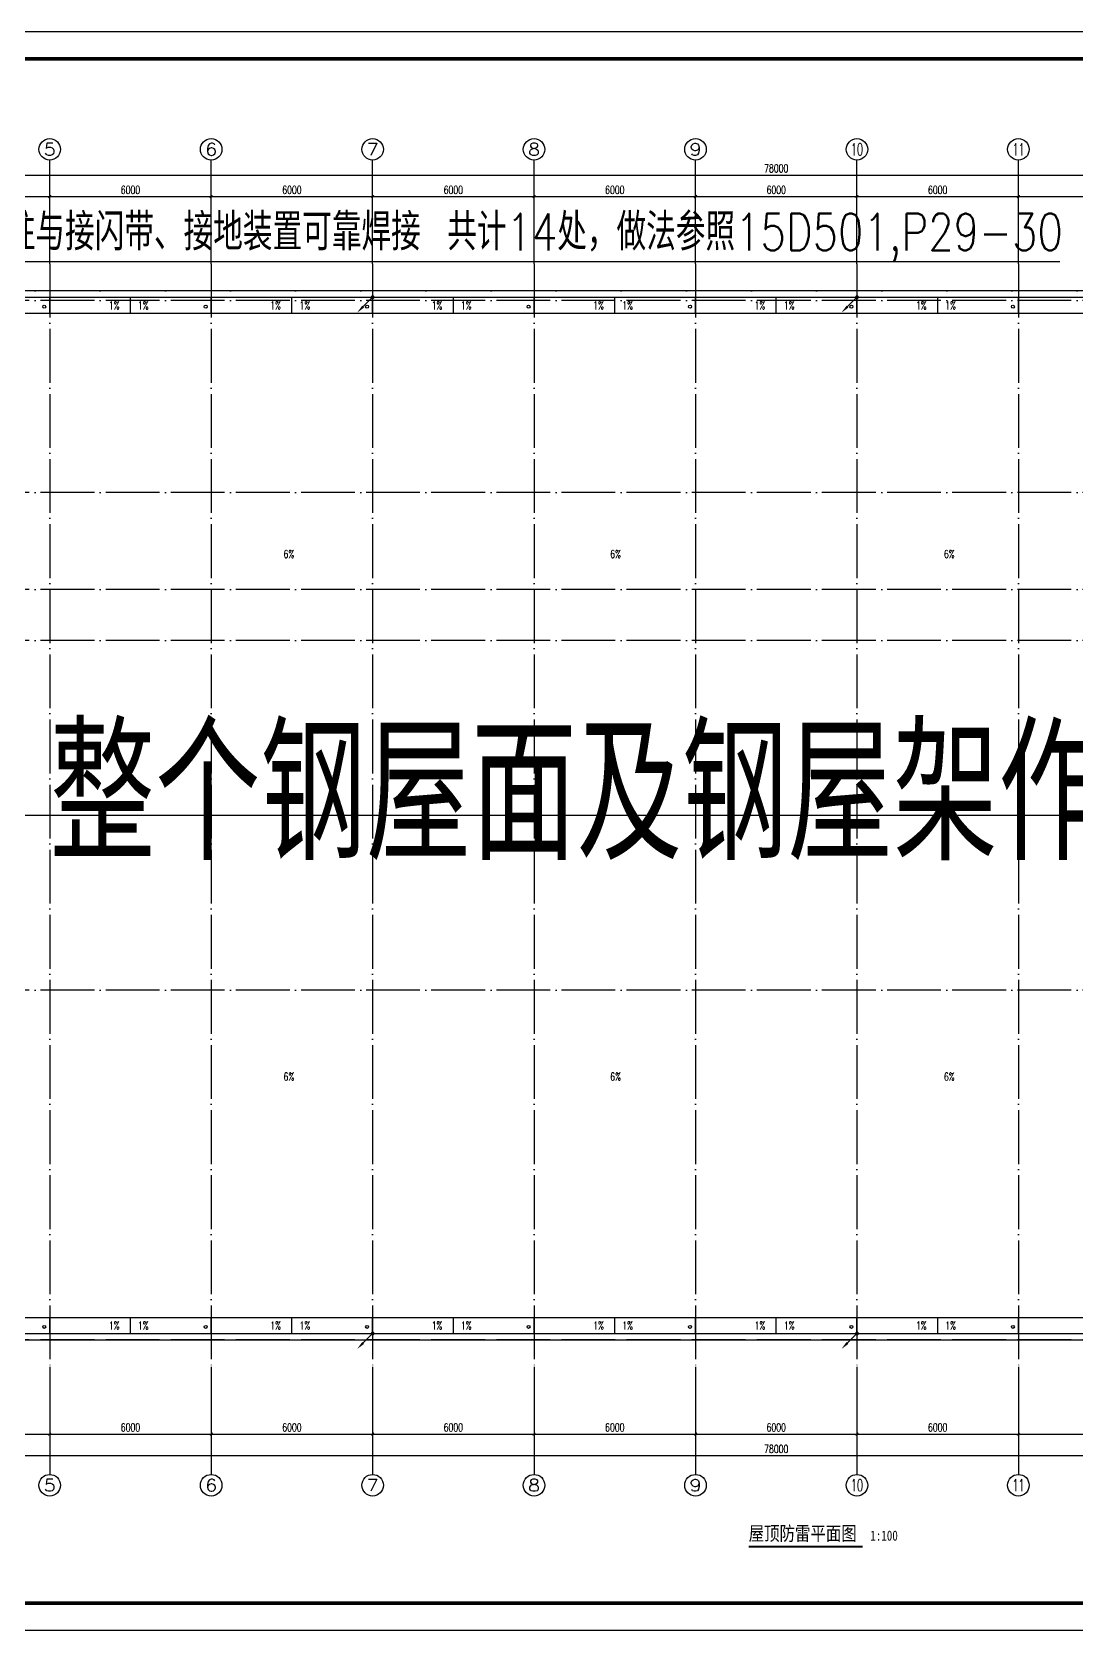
# Model space of a CAD drawing. Extents: x -55118 to 386282, y -631686 to -470886.
# Drawn here: x 200476 to 239277, y -631686 to -572286 of the extents above; entities that cross this region are included whole.
import ezdxf
from ezdxf.enums import TextEntityAlignment as Align

# ---------------------------------------------------------------- set-up
doc = ezdxf.new("R2010")
doc.units = 0
doc.header["$LTSCALE"] = 1000
doc.header["$MEASUREMENT"] = 0
doc.linetypes.add('DOTE', pattern=[2.42, 2, -0.2, 0.02, -0.2])
doc.layers.get('0').update_dxf_attribs({"linetype": 'CONTINUOUS'})
doc.layers.get('Defpoints').update_dxf_attribs({"linetype": 'CONTINUOUS'})
for name, color, linetype in [('AXIS', 3, 'CONTINUOUS'), ('AXIS_TEXT', 7, 'CONTINUOUS'), ('DIM_SYMB', 3, 'CONTINUOUS'), ('DOTE', 253, 'DOTE'), ('LWIRE', 4, 'CONTINUOUS'), ('PUB_TEXT', 7, 'CONTINUOUS'), ('WALL', 6, 'CONTINUOUS'), ('WIRE-避雷', 4, 'CONTINUOUS'), ('图框', 4, 'CONTINUOUS'), ('屋顶平面线', 53, 'CONTINUOUS'), ('栏杆', 42, 'CONTINUOUS')]:
    doc.layers.add(name, color=color, linetype=linetype)
doc.styles.add('-黑体', font='simhei.ttf', dxfattribs={"width": 0.8})
doc.styles.add('_HZTXT', font='txt.shx', dxfattribs={"width": 0.8, "bigfont": 'hztxt.shx'})
doc.styles.add('_TCH_AXIS', font='COMPLEX', dxfattribs={"bigfont": 'GBCBIG'})
doc.styles.add('_TCH_DIM', font='SIMPLEX', dxfattribs={"bigfont": 'GBCBIG'})
doc.styles.add('_TCH_DIM_T3', font='SIMPLEX', dxfattribs={"width": 0.705882, "bigfont": 'GBCBIG'})
doc.styles.add('COMPLEX', font='COMPLEX')
doc.styles.get("Standard").update_dxf_attribs({"font": 'GBENOR', "bigfont": 'GBCBIG'})
doc.dimstyles.new('_TCH_ARCH&&100', dxfattribs={"dimtxt": 297.5, "dimasz": 100, "dimexe": 250, "dimexo": 300, "dimgap": 100, "dimtad": 1, "dimdec": 0, "dimzin": 0, "dimdsep": 46, "dimtxsty": '_TCH_DIM_T3', "dimblk": 'ARCHTICK', "dimcen": 0.09, "dimclrt": 7, "dimazin": 2, "dimtfac": 1, "dimtdec": 0, "dimtix": 1, "dimtmove": 2, "dimatfit": 3, "dimfxl": 0, "dimtolj": 1, "dimtzin": 0, "dimarcsym": 0})

# ---------------------------------------------------------------- blocks, each defined once
blk = doc.blocks.new('$TelecSys$00000080')
for p, q in [((-0.7, -0.7), (0, 0)), ((0.1, 0.1), (0.1, 0.1)), ((-0.1, -0.1), (-0.1, -0.1))]:
    blk.add_line(p, q)
at = {"const_width": 0.142}
blk.add_lwpolyline([(0.07, 0, 1), (-0.07, 0, 1)], format="xyb", close=True, dxfattribs=at)
blk.add_solid([(-0.63, -0.77), (-0.77, -0.63), (-1.15, -1.15)])
at = {"width": 0.8, "flags": 9}
blk.add_attdef('A', (0, 0), '', height=0.00002, rotation=180, dxfattribs=at)
blk = doc.blocks.new('_ArchTick')
at = {"color": 0, "linetype": 'ByBlock', "const_width": 0.4}
blk.add_lwpolyline([(-0.5, -0.5), (0.5, 0.5)], dxfattribs=at)
blk = doc.blocks.new('*D183')
at = {"layer": 'AXIS', "color": 0, "lineweight": -2}
for p, q in [((195136, -622203), (195136, -624653)), ((201136, -622203), (201136, -624653)), ((195136, -624403), (201136, -624403))]:
    blk.add_line(p, q, dxfattribs=at)
at = {"layer": 'Defpoints', "color": 0}
for p in [(195136, -621903), (201136, -621903), (201136, -624403)]:
    blk.add_point(p, dxfattribs=at)
at = {"layer": 'AXIS', "color": 0, "lineweight": -2, "xscale": 100, "yscale": 100, "zscale": 100, "rotation": 180}
blk.add_blockref('_ArchTick', (195136, -624403), dxfattribs=at)
at = {"layer": 'AXIS', "color": 0, "lineweight": -2, "xscale": 100, "yscale": 100, "zscale": 100}
blk.add_blockref('_ArchTick', (201136, -624403), dxfattribs=at)
at = {"layer": 'AXIS', "color": 7, "insert": (198136, -624155), "char_height": 297.5, "attachment_point": 5, "style": '_TCH_DIM_T3'}
blk.add_mtext('\\A1;6000', dxfattribs=at)
blk = doc.blocks.new('*D184')
at = {"layer": 'AXIS', "color": 0, "lineweight": -2}
for p, q in [((201136, -622203), (201136, -624653)), ((207136, -622203), (207136, -624653)), ((201136, -624403), (207136, -624403))]:
    blk.add_line(p, q, dxfattribs=at)
at = {"layer": 'Defpoints', "color": 0}
for p in [(201136, -621903), (207136, -621903), (207136, -624403)]:
    blk.add_point(p, dxfattribs=at)
at = {"layer": 'AXIS', "color": 0, "lineweight": -2, "xscale": 100, "yscale": 100, "zscale": 100, "rotation": 180}
blk.add_blockref('_ArchTick', (201136, -624403), dxfattribs=at)
at = {"layer": 'AXIS', "color": 0, "lineweight": -2, "xscale": 100, "yscale": 100, "zscale": 100}
blk.add_blockref('_ArchTick', (207136, -624403), dxfattribs=at)
at = {"layer": 'AXIS', "color": 7, "insert": (204136, -624155), "char_height": 297.5, "attachment_point": 5, "style": '_TCH_DIM_T3'}
blk.add_mtext('\\A1;6000', dxfattribs=at)
blk = doc.blocks.new('*D185')
at = {"layer": 'AXIS', "color": 0, "lineweight": -2}
for p, q in [((207136, -622203), (207136, -624653)), ((213136, -622203), (213136, -624653)), ((207136, -624403), (213136, -624403))]:
    blk.add_line(p, q, dxfattribs=at)
at = {"layer": 'Defpoints', "color": 0}
for p in [(207136, -621903), (213136, -621903), (213136, -624403)]:
    blk.add_point(p, dxfattribs=at)
at = {"layer": 'AXIS', "color": 0, "lineweight": -2, "xscale": 100, "yscale": 100, "zscale": 100, "rotation": 180}
blk.add_blockref('_ArchTick', (207136, -624403), dxfattribs=at)
at = {"layer": 'AXIS', "color": 0, "lineweight": -2, "xscale": 100, "yscale": 100, "zscale": 100}
blk.add_blockref('_ArchTick', (213136, -624403), dxfattribs=at)
at = {"layer": 'AXIS', "color": 7, "insert": (210136, -624155), "char_height": 297.5, "attachment_point": 5, "style": '_TCH_DIM_T3'}
blk.add_mtext('\\A1;6000', dxfattribs=at)
blk = doc.blocks.new('*D186')
at = {"layer": 'AXIS', "color": 0, "lineweight": -2}
for p, q in [((213136, -622203), (213136, -624653)), ((219136, -622203), (219136, -624653)), ((213136, -624403), (219136, -624403))]:
    blk.add_line(p, q, dxfattribs=at)
at = {"layer": 'Defpoints', "color": 0}
for p in [(213136, -621903), (219136, -621903), (219136, -624403)]:
    blk.add_point(p, dxfattribs=at)
at = {"layer": 'AXIS', "color": 0, "lineweight": -2, "xscale": 100, "yscale": 100, "zscale": 100, "rotation": 180}
blk.add_blockref('_ArchTick', (213136, -624403), dxfattribs=at)
at = {"layer": 'AXIS', "color": 0, "lineweight": -2, "xscale": 100, "yscale": 100, "zscale": 100}
blk.add_blockref('_ArchTick', (219136, -624403), dxfattribs=at)
at = {"layer": 'AXIS', "color": 7, "insert": (216136, -624155), "char_height": 297.5, "attachment_point": 5, "style": '_TCH_DIM_T3'}
blk.add_mtext('\\A1;6000', dxfattribs=at)
blk = doc.blocks.new('*D187')
at = {"layer": 'AXIS', "color": 0, "lineweight": -2}
for p, q in [((219136, -622203), (219136, -624653)), ((225136, -622203), (225136, -624653)), ((219136, -624403), (225136, -624403))]:
    blk.add_line(p, q, dxfattribs=at)
at = {"layer": 'Defpoints', "color": 0}
for p in [(219136, -621903), (225136, -621903), (225136, -624403)]:
    blk.add_point(p, dxfattribs=at)
at = {"layer": 'AXIS', "color": 0, "lineweight": -2, "xscale": 100, "yscale": 100, "zscale": 100, "rotation": 180}
blk.add_blockref('_ArchTick', (219136, -624403), dxfattribs=at)
at = {"layer": 'AXIS', "color": 0, "lineweight": -2, "xscale": 100, "yscale": 100, "zscale": 100}
blk.add_blockref('_ArchTick', (225136, -624403), dxfattribs=at)
at = {"layer": 'AXIS', "color": 7, "insert": (222136, -624155), "char_height": 297.5, "attachment_point": 5, "style": '_TCH_DIM_T3'}
blk.add_mtext('\\A1;6000', dxfattribs=at)
blk = doc.blocks.new('*D188')
at = {"layer": 'AXIS', "color": 0, "lineweight": -2}
for p, q in [((225136, -622203), (225136, -624653)), ((231136, -622203), (231136, -624653)), ((225136, -624403), (231136, -624403))]:
    blk.add_line(p, q, dxfattribs=at)
at = {"layer": 'Defpoints', "color": 0}
for p in [(225136, -621903), (231136, -621903), (231136, -624403)]:
    blk.add_point(p, dxfattribs=at)
at = {"layer": 'AXIS', "color": 0, "lineweight": -2, "xscale": 100, "yscale": 100, "zscale": 100, "rotation": 180}
blk.add_blockref('_ArchTick', (225136, -624403), dxfattribs=at)
at = {"layer": 'AXIS', "color": 0, "lineweight": -2, "xscale": 100, "yscale": 100, "zscale": 100}
blk.add_blockref('_ArchTick', (231136, -624403), dxfattribs=at)
at = {"layer": 'AXIS', "color": 7, "insert": (228136, -624155), "char_height": 297.5, "attachment_point": 5, "style": '_TCH_DIM_T3'}
blk.add_mtext('\\A1;6000', dxfattribs=at)
blk = doc.blocks.new('*D189')
at = {"layer": 'AXIS', "color": 0, "lineweight": -2}
for p, q in [((231136, -622203), (231136, -624653)), ((237136, -622203), (237136, -624653)), ((231136, -624403), (237136, -624403))]:
    blk.add_line(p, q, dxfattribs=at)
at = {"layer": 'Defpoints', "color": 0}
for p in [(231136, -621903), (237136, -621903), (237136, -624403)]:
    blk.add_point(p, dxfattribs=at)
at = {"layer": 'AXIS', "color": 0, "lineweight": -2, "xscale": 100, "yscale": 100, "zscale": 100, "rotation": 180}
blk.add_blockref('_ArchTick', (231136, -624403), dxfattribs=at)
at = {"layer": 'AXIS', "color": 0, "lineweight": -2, "xscale": 100, "yscale": 100, "zscale": 100}
blk.add_blockref('_ArchTick', (237136, -624403), dxfattribs=at)
at = {"layer": 'AXIS', "color": 7, "insert": (234136, -624155), "char_height": 297.5, "attachment_point": 5, "style": '_TCH_DIM_T3'}
blk.add_mtext('\\A1;6000', dxfattribs=at)
blk = doc.blocks.new('*D190')
at = {"layer": 'AXIS', "color": 0, "lineweight": -2}
for p, q in [((237136, -622203), (237136, -624653)), ((243136, -622203), (243136, -624653)), ((237136, -624403), (243136, -624403))]:
    blk.add_line(p, q, dxfattribs=at)
at = {"layer": 'Defpoints', "color": 0}
for p in [(237136, -621903), (243136, -621903), (243136, -624403)]:
    blk.add_point(p, dxfattribs=at)
at = {"layer": 'AXIS', "color": 0, "lineweight": -2, "xscale": 100, "yscale": 100, "zscale": 100, "rotation": 180}
blk.add_blockref('_ArchTick', (237136, -624403), dxfattribs=at)
at = {"layer": 'AXIS', "color": 0, "lineweight": -2, "xscale": 100, "yscale": 100, "zscale": 100}
blk.add_blockref('_ArchTick', (243136, -624403), dxfattribs=at)
at = {"layer": 'AXIS', "color": 7, "insert": (240136, -624155), "char_height": 297.5, "attachment_point": 5, "style": '_TCH_DIM_T3'}
blk.add_mtext('\\A1;6000', dxfattribs=at)
blk = doc.blocks.new('*D196')
at = {"layer": 'AXIS', "color": 0, "lineweight": -2}
for p, q in [((189136, -622203), (189136, -625453)), ((267136, -622203), (267136, -625453)), ((189136, -625203), (267136, -625203))]:
    blk.add_line(p, q, dxfattribs=at)
at = {"layer": 'Defpoints', "color": 0}
for p in [(189136, -621903), (267136, -621903), (267136, -625203)]:
    blk.add_point(p, dxfattribs=at)
at = {"layer": 'AXIS', "color": 0, "lineweight": -2, "xscale": 100, "yscale": 100, "zscale": 100, "rotation": 180}
blk.add_blockref('_ArchTick', (189136, -625203), dxfattribs=at)
at = {"layer": 'AXIS', "color": 0, "lineweight": -2, "xscale": 100, "yscale": 100, "zscale": 100}
blk.add_blockref('_ArchTick', (267136, -625203), dxfattribs=at)
at = {"layer": 'AXIS', "color": 7, "insert": (228136, -624955), "char_height": 297.5, "attachment_point": 5, "style": '_TCH_DIM_T3'}
blk.add_mtext('\\A1;78000', dxfattribs=at)
blk = doc.blocks.new('*D200')
at = {"layer": 'AXIS', "color": 0, "lineweight": -2}
for p, q in [((195136, -580603), (195136, -578153)), ((195136, -578403), (201136, -578403)), ((201136, -580603), (201136, -578153))]:
    blk.add_line(p, q, dxfattribs=at)
at = {"layer": 'Defpoints', "color": 0}
for p in [(201136, -578403), (195136, -580903), (201136, -580903)]:
    blk.add_point(p, dxfattribs=at)
at = {"layer": 'AXIS', "color": 0, "lineweight": -2, "xscale": 100, "yscale": 100, "zscale": 100, "rotation": 180}
blk.add_blockref('_ArchTick', (195136, -578403), dxfattribs=at)
at = {"layer": 'AXIS', "color": 0, "lineweight": -2, "xscale": 100, "yscale": 100, "zscale": 100}
blk.add_blockref('_ArchTick', (201136, -578403), dxfattribs=at)
at = {"layer": 'AXIS', "color": 7, "insert": (198136, -578155), "char_height": 297.5, "attachment_point": 5, "style": '_TCH_DIM_T3'}
blk.add_mtext('\\A1;6000', dxfattribs=at)
blk = doc.blocks.new('*D201')
at = {"layer": 'AXIS', "color": 0, "lineweight": -2}
for p, q in [((201136, -580603), (201136, -578153)), ((201136, -578403), (207136, -578403)), ((207136, -580603), (207136, -578153))]:
    blk.add_line(p, q, dxfattribs=at)
at = {"layer": 'Defpoints', "color": 0}
for p in [(207136, -578403), (201136, -580903), (207136, -580903)]:
    blk.add_point(p, dxfattribs=at)
at = {"layer": 'AXIS', "color": 0, "lineweight": -2, "xscale": 100, "yscale": 100, "zscale": 100, "rotation": 180}
blk.add_blockref('_ArchTick', (201136, -578403), dxfattribs=at)
at = {"layer": 'AXIS', "color": 0, "lineweight": -2, "xscale": 100, "yscale": 100, "zscale": 100}
blk.add_blockref('_ArchTick', (207136, -578403), dxfattribs=at)
at = {"layer": 'AXIS', "color": 7, "insert": (204136, -578155), "char_height": 297.5, "attachment_point": 5, "style": '_TCH_DIM_T3'}
blk.add_mtext('\\A1;6000', dxfattribs=at)
blk = doc.blocks.new('*D202')
at = {"layer": 'AXIS', "color": 0, "lineweight": -2}
for p, q in [((207136, -580603), (207136, -578153)), ((207136, -578403), (213136, -578403)), ((213136, -580603), (213136, -578153))]:
    blk.add_line(p, q, dxfattribs=at)
at = {"layer": 'Defpoints', "color": 0}
for p in [(213136, -578403), (207136, -580903), (213136, -580903)]:
    blk.add_point(p, dxfattribs=at)
at = {"layer": 'AXIS', "color": 0, "lineweight": -2, "xscale": 100, "yscale": 100, "zscale": 100, "rotation": 180}
blk.add_blockref('_ArchTick', (207136, -578403), dxfattribs=at)
at = {"layer": 'AXIS', "color": 0, "lineweight": -2, "xscale": 100, "yscale": 100, "zscale": 100}
blk.add_blockref('_ArchTick', (213136, -578403), dxfattribs=at)
at = {"layer": 'AXIS', "color": 7, "insert": (210136, -578155), "char_height": 297.5, "attachment_point": 5, "style": '_TCH_DIM_T3'}
blk.add_mtext('\\A1;6000', dxfattribs=at)
blk = doc.blocks.new('*D203')
at = {"layer": 'AXIS', "color": 0, "lineweight": -2}
for p, q in [((213136, -580603), (213136, -578153)), ((213136, -578403), (219136, -578403)), ((219136, -580603), (219136, -578153))]:
    blk.add_line(p, q, dxfattribs=at)
at = {"layer": 'Defpoints', "color": 0}
for p in [(219136, -578403), (213136, -580903), (219136, -580903)]:
    blk.add_point(p, dxfattribs=at)
at = {"layer": 'AXIS', "color": 0, "lineweight": -2, "xscale": 100, "yscale": 100, "zscale": 100, "rotation": 180}
blk.add_blockref('_ArchTick', (213136, -578403), dxfattribs=at)
at = {"layer": 'AXIS', "color": 0, "lineweight": -2, "xscale": 100, "yscale": 100, "zscale": 100}
blk.add_blockref('_ArchTick', (219136, -578403), dxfattribs=at)
at = {"layer": 'AXIS', "color": 7, "insert": (216136, -578155), "char_height": 297.5, "attachment_point": 5, "style": '_TCH_DIM_T3'}
blk.add_mtext('\\A1;6000', dxfattribs=at)
blk = doc.blocks.new('*D204')
at = {"layer": 'AXIS', "color": 0, "lineweight": -2}
for p, q in [((219136, -580603), (219136, -578153)), ((219136, -578403), (225136, -578403)), ((225136, -580603), (225136, -578153))]:
    blk.add_line(p, q, dxfattribs=at)
at = {"layer": 'Defpoints', "color": 0}
for p in [(225136, -578403), (219136, -580903), (225136, -580903)]:
    blk.add_point(p, dxfattribs=at)
at = {"layer": 'AXIS', "color": 0, "lineweight": -2, "xscale": 100, "yscale": 100, "zscale": 100, "rotation": 180}
blk.add_blockref('_ArchTick', (219136, -578403), dxfattribs=at)
at = {"layer": 'AXIS', "color": 0, "lineweight": -2, "xscale": 100, "yscale": 100, "zscale": 100}
blk.add_blockref('_ArchTick', (225136, -578403), dxfattribs=at)
at = {"layer": 'AXIS', "color": 7, "insert": (222136, -578155), "char_height": 297.5, "attachment_point": 5, "style": '_TCH_DIM_T3'}
blk.add_mtext('\\A1;6000', dxfattribs=at)
blk = doc.blocks.new('*D205')
at = {"layer": 'AXIS', "color": 0, "lineweight": -2}
for p, q in [((225136, -580603), (225136, -578153)), ((225136, -578403), (231136, -578403)), ((231136, -580603), (231136, -578153))]:
    blk.add_line(p, q, dxfattribs=at)
at = {"layer": 'Defpoints', "color": 0}
for p in [(231136, -578403), (225136, -580903), (231136, -580903)]:
    blk.add_point(p, dxfattribs=at)
at = {"layer": 'AXIS', "color": 0, "lineweight": -2, "xscale": 100, "yscale": 100, "zscale": 100, "rotation": 180}
blk.add_blockref('_ArchTick', (225136, -578403), dxfattribs=at)
at = {"layer": 'AXIS', "color": 0, "lineweight": -2, "xscale": 100, "yscale": 100, "zscale": 100}
blk.add_blockref('_ArchTick', (231136, -578403), dxfattribs=at)
at = {"layer": 'AXIS', "color": 7, "insert": (228136, -578155), "char_height": 297.5, "attachment_point": 5, "style": '_TCH_DIM_T3'}
blk.add_mtext('\\A1;6000', dxfattribs=at)
blk = doc.blocks.new('*D206')
at = {"layer": 'AXIS', "color": 0, "lineweight": -2}
for p, q in [((231136, -580603), (231136, -578153)), ((231136, -578403), (237136, -578403)), ((237136, -580603), (237136, -578153))]:
    blk.add_line(p, q, dxfattribs=at)
at = {"layer": 'Defpoints', "color": 0}
for p in [(237136, -578403), (231136, -580903), (237136, -580903)]:
    blk.add_point(p, dxfattribs=at)
at = {"layer": 'AXIS', "color": 0, "lineweight": -2, "xscale": 100, "yscale": 100, "zscale": 100, "rotation": 180}
blk.add_blockref('_ArchTick', (231136, -578403), dxfattribs=at)
at = {"layer": 'AXIS', "color": 0, "lineweight": -2, "xscale": 100, "yscale": 100, "zscale": 100}
blk.add_blockref('_ArchTick', (237136, -578403), dxfattribs=at)
at = {"layer": 'AXIS', "color": 7, "insert": (234136, -578155), "char_height": 297.5, "attachment_point": 5, "style": '_TCH_DIM_T3'}
blk.add_mtext('\\A1;6000', dxfattribs=at)
blk = doc.blocks.new('*D207')
at = {"layer": 'AXIS', "color": 0, "lineweight": -2}
for p, q in [((237136, -580603), (237136, -578153)), ((237136, -578403), (243136, -578403)), ((243136, -580603), (243136, -578153))]:
    blk.add_line(p, q, dxfattribs=at)
at = {"layer": 'Defpoints', "color": 0}
for p in [(243136, -578403), (237136, -580903), (243136, -580903)]:
    blk.add_point(p, dxfattribs=at)
at = {"layer": 'AXIS', "color": 0, "lineweight": -2, "xscale": 100, "yscale": 100, "zscale": 100, "rotation": 180}
blk.add_blockref('_ArchTick', (237136, -578403), dxfattribs=at)
at = {"layer": 'AXIS', "color": 0, "lineweight": -2, "xscale": 100, "yscale": 100, "zscale": 100}
blk.add_blockref('_ArchTick', (243136, -578403), dxfattribs=at)
at = {"layer": 'AXIS', "color": 7, "insert": (240136, -578155), "char_height": 297.5, "attachment_point": 5, "style": '_TCH_DIM_T3'}
blk.add_mtext('\\A1;6000', dxfattribs=at)
blk = doc.blocks.new('*D214')
at = {"layer": 'AXIS', "color": 0, "lineweight": -2}
for p, q in [((189136, -580603), (189136, -577353)), ((267136, -580603), (267136, -577353)), ((189136, -577603), (267136, -577603))]:
    blk.add_line(p, q, dxfattribs=at)
at = {"layer": 'Defpoints', "color": 0}
for p in [(267136, -577603), (189136, -580903), (267136, -580903)]:
    blk.add_point(p, dxfattribs=at)
at = {"layer": 'AXIS', "color": 0, "lineweight": -2, "xscale": 100, "yscale": 100, "zscale": 100, "rotation": 180}
blk.add_blockref('_ArchTick', (189136, -577603), dxfattribs=at)
at = {"layer": 'AXIS', "color": 0, "lineweight": -2, "xscale": 100, "yscale": 100, "zscale": 100}
blk.add_blockref('_ArchTick', (267136, -577603), dxfattribs=at)
at = {"layer": 'AXIS', "color": 7, "insert": (228136, -577355), "char_height": 297.5, "attachment_point": 5, "style": '_TCH_DIM_T3'}
blk.add_mtext('\\A1;78000', dxfattribs=at)
blk = doc.blocks.new('_AXISO')
blk.add_circle((0, 0), 0.5)
at = {"layer": 'AXIS_TEXT', "style": 'COMPLEX', "width": 1.041667}
blk.add_attdef('A', text='', height=0.56, dxfattribs=at).set_placement((-0.25, -0.28), (0.25, -0.28), align=Align.FIT)
blk = doc.blocks.new('jhyfty')
at = {"layer": '图框'}
blk.add_lwpolyline([(671751, 105710), (776851, 105710), (776851, 165110), (671751, 165110)], close=True, dxfattribs=at)
at = {"layer": '图框', "const_width": 140}
blk.add_lwpolyline([(674251, 164110), (775851, 164110), (775851, 106710), (674251, 106710)], close=True, dxfattribs=at)

msp = doc.modelspace()

# ---------------------------------------------------------------- linework, layer by layer
at = {"layer": 'AXIS'}
for p, q in [((201135.7, -580903.4), (201135.7, -577049.1)), ((207135.7, -580903.4), (207135.7, -577049.1)), ((213135.7, -580903.4), (213135.7, -577049.1)), ((219135.7, -580903.4), (219135.7, -577049.1)), ((225135.7, -580903.4), (225135.7, -577049.1)), ((231135.7, -580903.4), (231135.7, -577049.1)), ((237135.7, -580903.4), (237135.7, -577049.1)), ((201135.7, -621903.4), (201135.7, -625903.4)), ((207135.7, -621903.4), (207135.7, -625903.4)), ((213135.7, -621903.4), (213135.7, -625903.4)), ((219135.7, -621903.4), (219135.7, -625903.4)), ((225135.7, -621903.4), (225135.7, -625903.4)), ((231135.7, -621903.4), (231135.7, -625903.4)), ((237135.7, -621903.4), (237135.7, -625903.4))]:
    msp.add_line(p, q, dxfattribs=at)
at = {"layer": 'AXIS', "const_width": 70}
msp.add_lwpolyline([(227111.6, -628586.1), (231352, -628586.1)], dxfattribs=at)
at = {"layer": 'DIM_SYMB'}
for points in [[(203130.2, -582447.7, 0, 0, 0), (202210.5, -582447.7, 80, 0, 0), (201910.5, -582447.7, 0, 0, 0)], [(204955.7, -582447.7, 0, 0, 0), (205875.5, -582447.7, 80, 0, 0), (206175.5, -582447.7, 0, 0, 0)], [(209130.2, -582447.7, 0, 0, 0), (208210.5, -582447.7, 80, 0, 0), (207910.5, -582447.7, 0, 0, 0)], [(210955.7, -582447.7, 0, 0, 0), (211875.5, -582447.7, 80, 0, 0), (212175.5, -582447.7, 0, 0, 0)], [(215130.2, -582447.7, 0, 0, 0), (214210.5, -582447.7, 80, 0, 0), (213910.5, -582447.7, 0, 0, 0)], [(216955.7, -582447.7, 0, 0, 0), (217875.5, -582447.7, 80, 0, 0), (218175.5, -582447.7, 0, 0, 0)], [(221130.2, -582447.7, 0, 0, 0), (220210.5, -582447.7, 80, 0, 0), (219910.5, -582447.7, 0, 0, 0)], [(222955.7, -582447.7, 0, 0, 0), (223875.5, -582447.7, 80, 0, 0), (224175.5, -582447.7, 0, 0, 0)], [(222955.7, -582447.7, 0, 0, 0), (223875.5, -582447.7, 80, 0, 0), (224175.5, -582447.7, 0, 0, 0)], [(227130.2, -582447.7, 0, 0, 0), (226210.5, -582447.7, 80, 0, 0), (225910.5, -582447.7, 0, 0, 0)], [(227130.2, -582447.7, 0, 0, 0), (226210.5, -582447.7, 80, 0, 0), (225910.5, -582447.7, 0, 0, 0)], [(228955.7, -582447.7, 0, 0, 0), (229875.5, -582447.7, 80, 0, 0), (230175.5, -582447.7, 0, 0, 0)], [(233130.2, -582447.7, 0, 0, 0), (232210.5, -582447.7, 80, 0, 0), (231910.5, -582447.7, 0, 0, 0)], [(234955.7, -582447.7, 0, 0, 0), (235875.5, -582447.7, 80, 0, 0), (236175.5, -582447.7, 0, 0, 0)], [(239130.2, -582447.7, 0, 0, 0), (238210.5, -582447.7, 80, 0, 0), (237910.5, -582447.7, 0, 0, 0)], [(210014.8, -591342.4, 0, 0, 0), (210014.8, -590422.6, 80, 0, 0), (210014.8, -590122.6, 0, 0, 0)], [(222154.6, -591342.4, 0, 0, 0), (222154.6, -590422.6, 80, 0, 0), (222154.6, -590122.6, 0, 0, 0)], [(234558.9, -591342.4, 0, 0, 0), (234558.9, -590422.6, 80, 0, 0), (234558.9, -590122.6, 0, 0, 0)], [(210014.8, -611464.4, 0, 0, 0), (210014.8, -612384.2, 80, 0, 0), (210014.8, -612684.2, 0, 0, 0)], [(222154.6, -611464.4, 0, 0, 0), (222154.6, -612384.2, 80, 0, 0), (222154.6, -612684.2, 0, 0, 0)], [(234558.9, -611464.4, 0, 0, 0), (234558.9, -612384.2, 80, 0, 0), (234558.9, -612684.2, 0, 0, 0)], [(203130.2, -620367.7, 0, 0, 0), (202210.5, -620367.7, 80, 0, 0), (201910.5, -620367.7, 0, 0, 0)], [(204955.7, -620367.7, 0, 0, 0), (205875.5, -620367.7, 80, 0, 0), (206175.5, -620367.7, 0, 0, 0)], [(209130.2, -620367.7, 0, 0, 0), (208210.5, -620367.7, 80, 0, 0), (207910.5, -620367.7, 0, 0, 0)], [(210955.7, -620367.7, 0, 0, 0), (211875.5, -620367.7, 80, 0, 0), (212175.5, -620367.7, 0, 0, 0)], [(215130.2, -620367.7, 0, 0, 0), (214210.5, -620367.7, 80, 0, 0), (213910.5, -620367.7, 0, 0, 0)], [(216955.7, -620367.7, 0, 0, 0), (217875.5, -620367.7, 80, 0, 0), (218175.5, -620367.7, 0, 0, 0)], [(221130.2, -620367.7, 0, 0, 0), (220210.5, -620367.7, 80, 0, 0), (219910.5, -620367.7, 0, 0, 0)], [(222955.7, -620367.7, 0, 0, 0), (223875.5, -620367.7, 80, 0, 0), (224175.5, -620367.7, 0, 0, 0)], [(222955.7, -620367.7, 0, 0, 0), (223875.5, -620367.7, 80, 0, 0), (224175.5, -620367.7, 0, 0, 0)], [(227130.2, -620367.7, 0, 0, 0), (226210.5, -620367.7, 80, 0, 0), (225910.5, -620367.7, 0, 0, 0)], [(227130.2, -620367.7, 0, 0, 0), (226210.5, -620367.7, 80, 0, 0), (225910.5, -620367.7, 0, 0, 0)], [(228955.7, -620367.7, 0, 0, 0), (229875.5, -620367.7, 80, 0, 0), (230175.5, -620367.7, 0, 0, 0)], [(233130.2, -620367.7, 0, 0, 0), (232210.5, -620367.7, 80, 0, 0), (231910.5, -620367.7, 0, 0, 0)], [(234955.7, -620367.7, 0, 0, 0), (235875.5, -620367.7, 80, 0, 0), (236175.5, -620367.7, 0, 0, 0)], [(239130.2, -620367.7, 0, 0, 0), (238210.5, -620367.7, 80, 0, 0), (237910.5, -620367.7, 0, 0, 0)]]:
    msp.add_lwpolyline(points, format="xyseb", dxfattribs=at)
at = {"layer": 'DOTE', "linetype": 'DOTE'}
for p, q in [((201135.7, -580903.4), (201135.7, -621903.4)), ((207135.7, -580903.4), (207135.7, -621903.4)), ((213135.7, -580903.4), (213135.7, -621903.4)), ((219135.7, -580903.4), (219135.7, -621903.4)), ((225135.7, -580903.4), (225135.7, -621903.4)), ((231135.7, -580903.4), (231135.7, -621903.4)), ((237135.7, -580903.4), (237135.7, -621903.4)), ((268135.7, -581903.4), (188135.7, -581903.4)), ((268135.7, -582263.4), (188135.7, -582263.4)), ((268135.7, -589403.4), (188135.7, -589403.4)), ((268135.7, -593003.4), (188135.7, -593003.4)), ((268135.7, -594903.4), (188135.7, -594903.4)), ((268135.7, -607903.4), (188135.7, -607903.4)), ((268135.7, -620903.4), (188135.7, -620903.4))]:
    msp.add_line(p, q, dxfattribs=at)
at = {"layer": 'WIRE-避雷'}
msp.add_line((238669.2, -580825.7), (190491.5, -580825.7), dxfattribs=at)
at = {"layer": '屋顶平面线'}
for p, q in [((267135.7, -581903.4), (189135.7, -581903.4)), ((189375.7, -582143.4), (266895.7, -582143.4)), ((189375.7, -582743.4), (266895.7, -582743.4)), ((266895.7, -601403.4), (189375.7, -601403.4)), ((189375.7, -620063.4), (266895.7, -620063.4)), ((189375.7, -620663.4), (266895.7, -620663.4)), ((189135.7, -620903.4), (267135.7, -620903.4))]:
    msp.add_line(p, q, dxfattribs=at)
at = {"layer": '栏杆'}
for p, q in [((201135.7, -582743.4), (201135.7, -582143.4)), ((204135.7, -582743.4), (204135.7, -582143.4)), ((207135.7, -582743.4), (207135.7, -582143.4)), ((210135.7, -582743.4), (210135.7, -582143.4)), ((213135.7, -582743.4), (213135.7, -582143.4)), ((216135.7, -582743.4), (216135.7, -582143.4)), ((219135.7, -582743.4), (219135.7, -582143.4)), ((222135.7, -582743.4), (222135.7, -582143.4)), ((222135.7, -582743.4), (222135.7, -582143.4)), ((225135.7, -582743.4), (225135.7, -582143.4)), ((225135.7, -582743.4), (225135.7, -582143.4)), ((228135.7, -582743.4), (228135.7, -582143.4)), ((231135.7, -582743.4), (231135.7, -582143.4)), ((234135.7, -582743.4), (234135.7, -582143.4)), ((237135.7, -582743.4), (237135.7, -582143.4)), ((201135.7, -620663.4), (201135.7, -620063.4)), ((204135.7, -620663.4), (204135.7, -620063.4)), ((207135.7, -620663.4), (207135.7, -620063.4)), ((210135.7, -620663.4), (210135.7, -620063.4)), ((213135.7, -620663.4), (213135.7, -620063.4)), ((216135.7, -620663.4), (216135.7, -620063.4)), ((219135.7, -620663.4), (219135.7, -620063.4)), ((222135.7, -620663.4), (222135.7, -620063.4)), ((222135.7, -620663.4), (222135.7, -620063.4)), ((225135.7, -620663.4), (225135.7, -620063.4)), ((225135.7, -620663.4), (225135.7, -620063.4)), ((228135.7, -620663.4), (228135.7, -620063.4)), ((231135.7, -620663.4), (231135.7, -620063.4)), ((234135.7, -620663.4), (234135.7, -620063.4)), ((237135.7, -620663.4), (237135.7, -620063.4))]:
    msp.add_line(p, q, dxfattribs=at)
for centre in [(200931.9, -582496.3), (206931.9, -582496.3), (212931.9, -582496.3), (218931.9, -582496.3), (224931.9, -582496.3), (224931.9, -582496.3), (230931.9, -582496.3), (236931.9, -582496.3), (200931.9, -620416.3), (206931.9, -620416.3), (212931.9, -620416.3), (218931.9, -620416.3), (224931.9, -620416.3), (224931.9, -620416.3), (230931.9, -620416.3), (236931.9, -620416.3)]:
    msp.add_circle(centre, 55, dxfattribs=at)

# ---------------------------------------------------------------- block references
at = {"layer": 'AXIS'}
ref = msp.add_blockref('_AXISO', (201135.7, -576649.1), dxfattribs=dict(at, xscale=800, yscale=800, zscale=800))
ref.add_attrib('A', '5', dxfattribs={"layer": 'AXIS_TEXT', "height": 452.5, "style": '_TCH_AXIS', "width": 1.5}).set_placement((200909.4, -576875.4), (201361.9, -576875.4), align=Align.FIT)
ref = msp.add_blockref('_AXISO', (207135.7, -576649.1), dxfattribs=dict(at, xscale=800, yscale=800, zscale=800))
ref.add_attrib('A', '6', dxfattribs={"layer": 'AXIS_TEXT', "height": 452.5, "style": '_TCH_AXIS', "width": 1.5}).set_placement((206909.4, -576875.4), (207361.9, -576875.4), align=Align.FIT)
ref = msp.add_blockref('_AXISO', (213135.7, -576649.1), dxfattribs=dict(at, xscale=800, yscale=800, zscale=800))
ref.add_attrib('A', '7', dxfattribs={"layer": 'AXIS_TEXT', "height": 452.5, "style": '_TCH_AXIS', "width": 1.5}).set_placement((212909.4, -576875.4), (213361.9, -576875.4), align=Align.FIT)
ref = msp.add_blockref('_AXISO', (219135.7, -576649.1), dxfattribs=dict(at, xscale=800, yscale=800, zscale=800))
ref.add_attrib('A', '8', dxfattribs={"layer": 'AXIS_TEXT', "height": 452.5, "style": '_TCH_AXIS', "width": 1.5}).set_placement((218909.4, -576875.4), (219361.9, -576875.4), align=Align.FIT)
ref = msp.add_blockref('_AXISO', (225135.7, -576649.1), dxfattribs=dict(at, xscale=800, yscale=800, zscale=800))
ref.add_attrib('A', '9', dxfattribs={"layer": 'AXIS_TEXT', "height": 452.5, "style": '_TCH_AXIS', "width": 1.5}).set_placement((224909.4, -576875.4), (225361.9, -576875.4), align=Align.FIT)
ref = msp.add_blockref('_AXISO', (231135.7, -576649.1), dxfattribs=dict(at, xscale=800, yscale=800, zscale=800))
ref.add_attrib('A', '10', dxfattribs={"layer": 'AXIS_TEXT', "height": 452.55, "style": '_TCH_AXIS', "width": 0.724138}).set_placement((230909.4, -576875.4), (231361.9, -576875.4), align=Align.FIT)
ref = msp.add_blockref('_AXISO', (237135.7, -576649.1), dxfattribs=dict(at, xscale=800, yscale=800, zscale=800))
ref.add_attrib('A', '11', dxfattribs={"layer": 'AXIS_TEXT', "height": 452.55, "style": '_TCH_AXIS', "width": 0.875}).set_placement((236909.4, -576875.4), (237361.9, -576875.4), align=Align.FIT)
ref = msp.add_blockref('_AXISO', (201135.7, -626303.4), dxfattribs=dict(at, xscale=800, yscale=800, zscale=800))
ref.add_attrib('A', '5', dxfattribs={"layer": 'AXIS_TEXT', "height": 452.5, "style": '_TCH_AXIS', "width": 1.5}).set_placement((200909.4, -626529.7), (201361.9, -626529.7), align=Align.FIT)
ref = msp.add_blockref('_AXISO', (207135.7, -626303.4), dxfattribs=dict(at, xscale=800, yscale=800, zscale=800))
ref.add_attrib('A', '6', dxfattribs={"layer": 'AXIS_TEXT', "height": 452.5, "style": '_TCH_AXIS', "width": 1.5}).set_placement((206909.4, -626529.7), (207361.9, -626529.7), align=Align.FIT)
ref = msp.add_blockref('_AXISO', (213135.7, -626303.4), dxfattribs=dict(at, xscale=800, yscale=800, zscale=800))
ref.add_attrib('A', '7', dxfattribs={"layer": 'AXIS_TEXT', "height": 452.5, "style": '_TCH_AXIS', "width": 1.5}).set_placement((212909.4, -626529.7), (213361.9, -626529.7), align=Align.FIT)
ref = msp.add_blockref('_AXISO', (219135.7, -626303.4), dxfattribs=dict(at, xscale=800, yscale=800, zscale=800))
ref.add_attrib('A', '8', dxfattribs={"layer": 'AXIS_TEXT', "height": 452.5, "style": '_TCH_AXIS', "width": 1.5}).set_placement((218909.4, -626529.7), (219361.9, -626529.7), align=Align.FIT)
ref = msp.add_blockref('_AXISO', (225135.7, -626303.4), dxfattribs=dict(at, xscale=800, yscale=800, zscale=800))
ref.add_attrib('A', '9', dxfattribs={"layer": 'AXIS_TEXT', "height": 452.5, "style": '_TCH_AXIS', "width": 1.5}).set_placement((224909.4, -626529.7), (225361.9, -626529.7), align=Align.FIT)
ref = msp.add_blockref('_AXISO', (231135.7, -626303.4), dxfattribs=dict(at, xscale=800, yscale=800, zscale=800))
ref.add_attrib('A', '10', dxfattribs={"layer": 'AXIS_TEXT', "height": 452.55, "style": '_TCH_AXIS', "width": 0.724138}).set_placement((230909.4, -626529.7), (231361.9, -626529.7), align=Align.FIT)
ref = msp.add_blockref('_AXISO', (237135.7, -626303.4), dxfattribs=dict(at, xscale=800, yscale=800, zscale=800))
ref.add_attrib('A', '11', dxfattribs={"layer": 'AXIS_TEXT', "height": 452.55, "style": '_TCH_AXIS', "width": 0.875}).set_placement((236909.4, -626529.7), (237361.9, -626529.7), align=Align.FIT)
at = {"layer": 'LWIRE', "xscale": 500, "yscale": 500, "zscale": 500}
for p in [(213135.7, -582143.4), (231135.7, -582143.4), (213135.7, -620663.4), (231135.7, -620663.4)]:
    msp.add_blockref('$TelecSys$00000080', p, dxfattribs=at)
at = {"layer": 'WALL'}
msp.add_blockref('jhyfty', (-495668.5, -737395.5), dxfattribs=at)

# ---------------------------------------------------------------- texts
at = {"layer": 'DIM_SYMB', "color": 7, "style": '_TCH_DIM', "width": 0.705882}
for s, p in [('1%', (203330.2, -582596.4)), ('1%', (204415.7, -582596.4)), ('1%', (209330.2, -582596.4)), ('1%', (210415.7, -582596.4)), ('1%', (215330.2, -582596.4)), ('1%', (216415.7, -582596.4)), ('1%', (221330.2, -582596.4)), ('1%', (222415.7, -582596.4)), ('1%', (222415.7, -582596.4)), ('1%', (227330.2, -582596.4)), ('1%', (227330.2, -582596.4)), ('1%', (228415.7, -582596.4)), ('1%', (233330.2, -582596.4)), ('1%', (234415.7, -582596.4)), ('6%', (209824.8, -591839.9)), ('6%', (221964.6, -591839.9)), ('6%', (234368.9, -591839.9)), ('6%', (209824.8, -611264.4)), ('6%', (221964.6, -611264.4)), ('6%', (234368.9, -611264.4)), ('1%', (203330.2, -620516.4)), ('1%', (204415.7, -620516.4)), ('1%', (209330.2, -620516.4)), ('1%', (210415.7, -620516.4)), ('1%', (215330.2, -620516.4)), ('1%', (216415.7, -620516.4)), ('1%', (221330.2, -620516.4)), ('1%', (222415.7, -620516.4)), ('1%', (222415.7, -620516.4)), ('1%', (227330.2, -620516.4)), ('1%', (227330.2, -620516.4)), ('1%', (228415.7, -620516.4)), ('1%', (233330.2, -620516.4)), ('1%', (234415.7, -620516.4))]:
    msp.add_text(s, height=297.5, dxfattribs=at).set_placement(p)
at = {"layer": 'PUB_TEXT', "style": '-黑体', "width": 0.8}
for s, height, p in [('屋顶防雷平面图', 525.74, (227111.6, -628357.5)), ('1:100', 375.53, (231632, -628363.4))]:
    msp.add_text(s, height=height, dxfattribs=at).set_placement(p)
at = {"layer": 'WIRE-避雷', "style": '_HZTXT', "width": 0.8}
for s, height, p in [('防雷引下线利用钢柱与接闪带、接地装置可靠焊接 共计14处，做法参照15D501,P29-30', 1377.003, (190688.7, -580405.7)), ('整个钢屋面及钢屋架作为接闪器', 4896.009, (201135.7, -603069.6))]:
    msp.add_text(s, height=height, dxfattribs=at).set_placement(p)

# ---------------------------------------------------------------- dimensions: what is measured, and where the dimension line sits
at = {"layer": 'AXIS'}
for p1, p2, distance, text, picture, middle in [((189135.7, -580903.4), (267135.7, -580903.4), 3300, '78000', '*D214', (228135.7, -577354.7)), ((195135.7, -580903.4), (201135.7, -580903.4), 2500, '6000', '*D200', (198135.7, -578154.7)), ((201135.7, -580903.4), (207135.7, -580903.4), 2500, '6000', '*D201', (204135.7, -578154.7)), ((207135.7, -580903.4), (213135.7, -580903.4), 2500, '6000', '*D202', (210135.7, -578154.7)), ((213135.7, -580903.4), (219135.7, -580903.4), 2500, '6000', '*D203', (216135.7, -578154.7)), ((219135.7, -580903.4), (225135.7, -580903.4), 2500, '6000', '*D204', (222135.7, -578154.7)), ((225135.7, -580903.4), (231135.7, -580903.4), 2500, '6000', '*D205', (228135.7, -578154.7)), ((231135.7, -580903.4), (237135.7, -580903.4), 2500, '6000', '*D206', (234135.7, -578154.7)), ((237135.7, -580903.4), (243135.7, -580903.4), 2500, '6000', '*D207', (240135.7, -578154.7)), ((189135.7, -621903.4), (267135.7, -621903.4), -3300, '78000', '*D196', (228135.7, -624954.7)), ((195135.7, -621903.4), (201135.7, -621903.4), -2500, '6000', '*D183', (198135.7, -624154.7)), ((201135.7, -621903.4), (207135.7, -621903.4), -2500, '6000', '*D184', (204135.7, -624154.7)), ((207135.7, -621903.4), (213135.7, -621903.4), -2500, '6000', '*D185', (210135.7, -624154.7)), ((213135.7, -621903.4), (219135.7, -621903.4), -2500, '6000', '*D186', (216135.7, -624154.7)), ((219135.7, -621903.4), (225135.7, -621903.4), -2500, '6000', '*D187', (222135.7, -624154.7)), ((225135.7, -621903.4), (231135.7, -621903.4), -2500, '6000', '*D188', (228135.7, -624154.7)), ((231135.7, -621903.4), (237135.7, -621903.4), -2500, '6000', '*D189', (234135.7, -624154.7)), ((237135.7, -621903.4), (243135.7, -621903.4), -2500, '6000', '*D190', (240135.7, -624154.7))]:
    dim = msp.add_aligned_dim(p1=p1, p2=p2, distance=distance, text=text, dimstyle='_TCH_ARCH&&100', dxfattribs=at)
    dim.commit()
    dim.dimension.update_dxf_attribs({"geometry": picture, "text_midpoint": middle})

doc.saveas('drawing.dxf')
